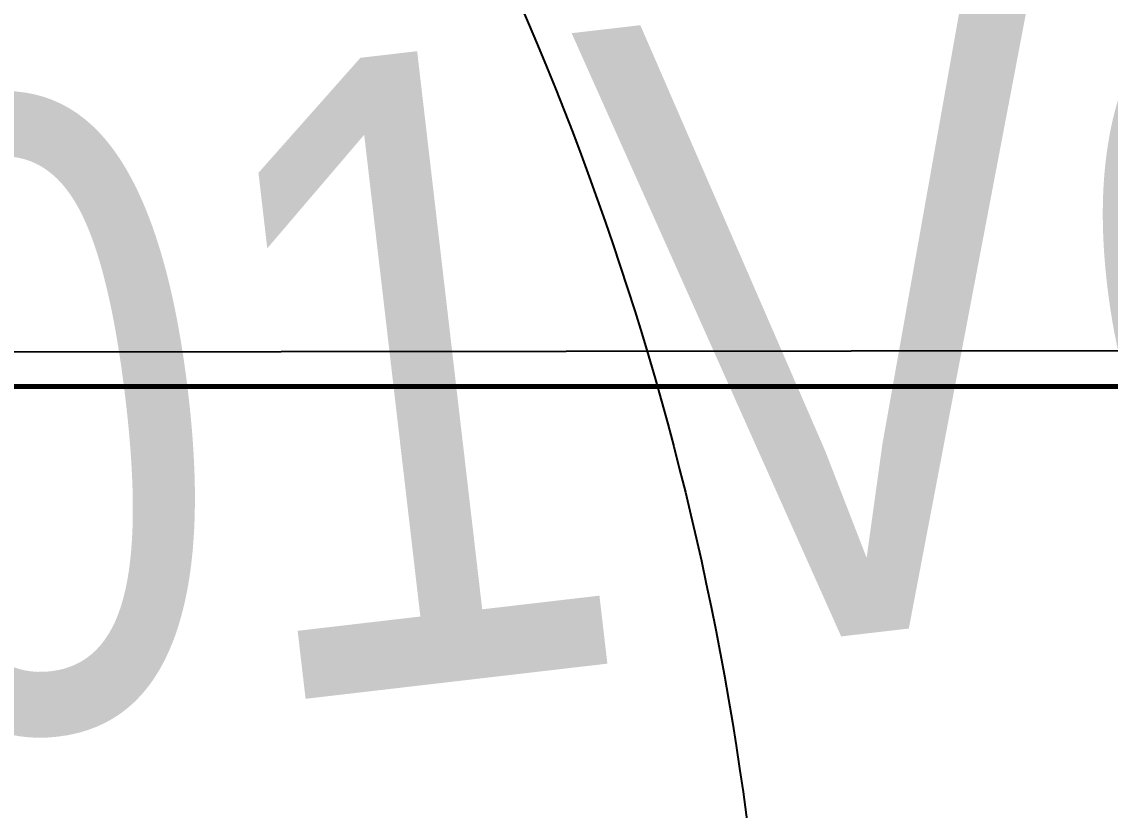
# Model space of a CAD drawing. Header units: millimetres. Extents: x -37020 to 35906, y -101 to 52234.
# Drawn here: x -154.713 to -152.556, y 320.274 to 321.838 of the extents above; entities that cross this region are included whole.
import ezdxf

# ---------------------------------------------------------------- set-up
doc = ezdxf.new("R2010")
doc.units = ezdxf.units.MM
doc.header["$PDMODE"] = 35
doc.header["$PDSIZE"] = 1
doc.linetypes.add('DASHED2', pattern=[0.375, 0.25, -0.125])
doc.linetypes.add('TRAZO_Y_PUNTO2', pattern=[12.7, 6.35, -3.175, 0, -3.175])
for name, color, linetype in [('Catenaria', 2, 'Continuous'), ('ME-RIELES', 240, 'TRAZO_Y_PUNTO2'), ('unifilar VIAS Ppales', 5, 'DASHED2')]:
    doc.layers.add(name, color=color, linetype=linetype)
doc.styles.add('Romans', font='romans.shx', dxfattribs={"width": 0.8})
doc.styles.get("Standard").update_dxf_attribs({"font": 'arial.ttf'})
doc.dimstyles.get("Standard").update_dxf_attribs({"dimtxt": 0.18, "dimasz": 0.18, "dimexe": 0.18, "dimexo": 0.0625, "dimgap": 0.09, "dimtad": 0, "dimtih": 1, "dimtoh": 1, "dimdec": 4, "dimzin": 0, "dimdsep": 46, "dimtxsty": 'Standard', "dimcen": 0.09, "dimadec": 0, "dimazin": 0, "dimtfac": 1, "dimtdec": 4, "dimtofl": 0, "dimtmove": 0, "dimatfit": 3, "dimfxl": 1, "dimtolj": 1, "dimtzin": 0, "dimarcsym": 0})

# ---------------------------------------------------------------- blocks, each defined once
blk = doc.blocks.new('A$C60C7134E')
at = {"layer": 'Catenaria', "color": 252, "linetype": 'Continuous', "ltscale": 7}
blk.add_arc((-2.7615, 1.7023), 5.9715, 299.50472, 357.1937, dxfattribs=at)
blk = doc.blocks.new('*D253')
at = {"layer": 'Defpoints', "color": 0, "transparency": 16777216}
for p in [(-136.0816, 321.8002), (-135.9947, 320.9334), (-155.9846, 319.8044)]:
    blk.add_point(p, dxfattribs=at)
at = {"layer": 'Catenaria', "color": 3, "linetype": 'Continuous', "transparency": 16777216, "insert": (-145.622, 320.3449), "char_height": 0.5, "attachment_point": 5, "rotation": 5.7264, "style": 'Romans'}
blk.add_mtext('\\A1;20.00', dxfattribs=at)

msp = doc.modelspace()

# ---------------------------------------------------------------- linework, layer by layer
at = {"layer": 'ME-RIELES', "color": 8, "ltscale": 0.1, "const_width": 0.01}
msp.add_lwpolyline([(-342.2865, 321.123), (59.3197, 321.1045)], dxfattribs=at)
at = {"layer": 'unifilar VIAS Ppales', "color": 251, "linetype": 'Continuous', "ltscale": 10}
for p, q in [((-165.6622, 321.1704, -11.48), (-124.6152, 321.218, -11.48)), ((-165.6621, 321.1005, -11.48), (-124.6151, 321.1482, -11.48))]:
    msp.add_line(p, q, dxfattribs=at)

# ---------------------------------------------------------------- block references
at = {"layer": 'Catenaria', "color": 52, "ltscale": 0.1, "true_color": 0xc8c92d, "xscale": -1, "rotation": 154.1134929100958}
msp.add_blockref('A$C60C7134E', (-155.9694, 319.8059, -11.48), dxfattribs=at)

# ---------------------------------------------------------------- texts
at = {"layer": 'Catenaria', "color": 2, "insert": (-156.098, 321.5265), "char_height": 1.25, "width": 5.852721, "attachment_point": 1, "rotation": 6.646, "style": 'Romans'}
msp.add_mtext('{\\fArial|b0|i0|c0|p34;P01VCR}', dxfattribs=at)

# ---------------------------------------------------------------- dimensions: what is measured, and where the dimension line sits
at = {"layer": 'Catenaria', "linetype": 'Continuous'}
dim = msp.add_linear_dim(base=(-135.9947, 320.9334), p1=(-155.9846, 319.8044, -11.48), p2=(-136.0816, 321.8002), angle=5.7264, dimstyle='Standard', override={"dimscale": 0.1, "dimtxt": 5, "dimasz": 2.5, "dimexe": 1, "dimexo": 1, "dimgap": 1.25, "dimtad": 1, "dimtih": 0, "dimtoh": 0, "dimdec": 2, "dimzin": 1, "dimtxsty": 'Romans', "dimcen": 1, "dimse1": 1, "dimse2": 1, "dimsd1": 1, "dimsd2": 1, "dimclrd": 2, "dimclre": 1, "dimclrt": 3, "dimaunit": 1, "dimadec": 3, "dimtdec": 2, "dimtix": 1, "dimtofl": 1, "dimatfit": 0, "dimtzin": 8}, dxfattribs=at)
dim.commit()
dim.dimension.update_dxf_attribs({"geometry": '*D253', "text_midpoint": (-145.5846, 319.9717), "dimtype": 161})

doc.saveas('drawing.dxf')
